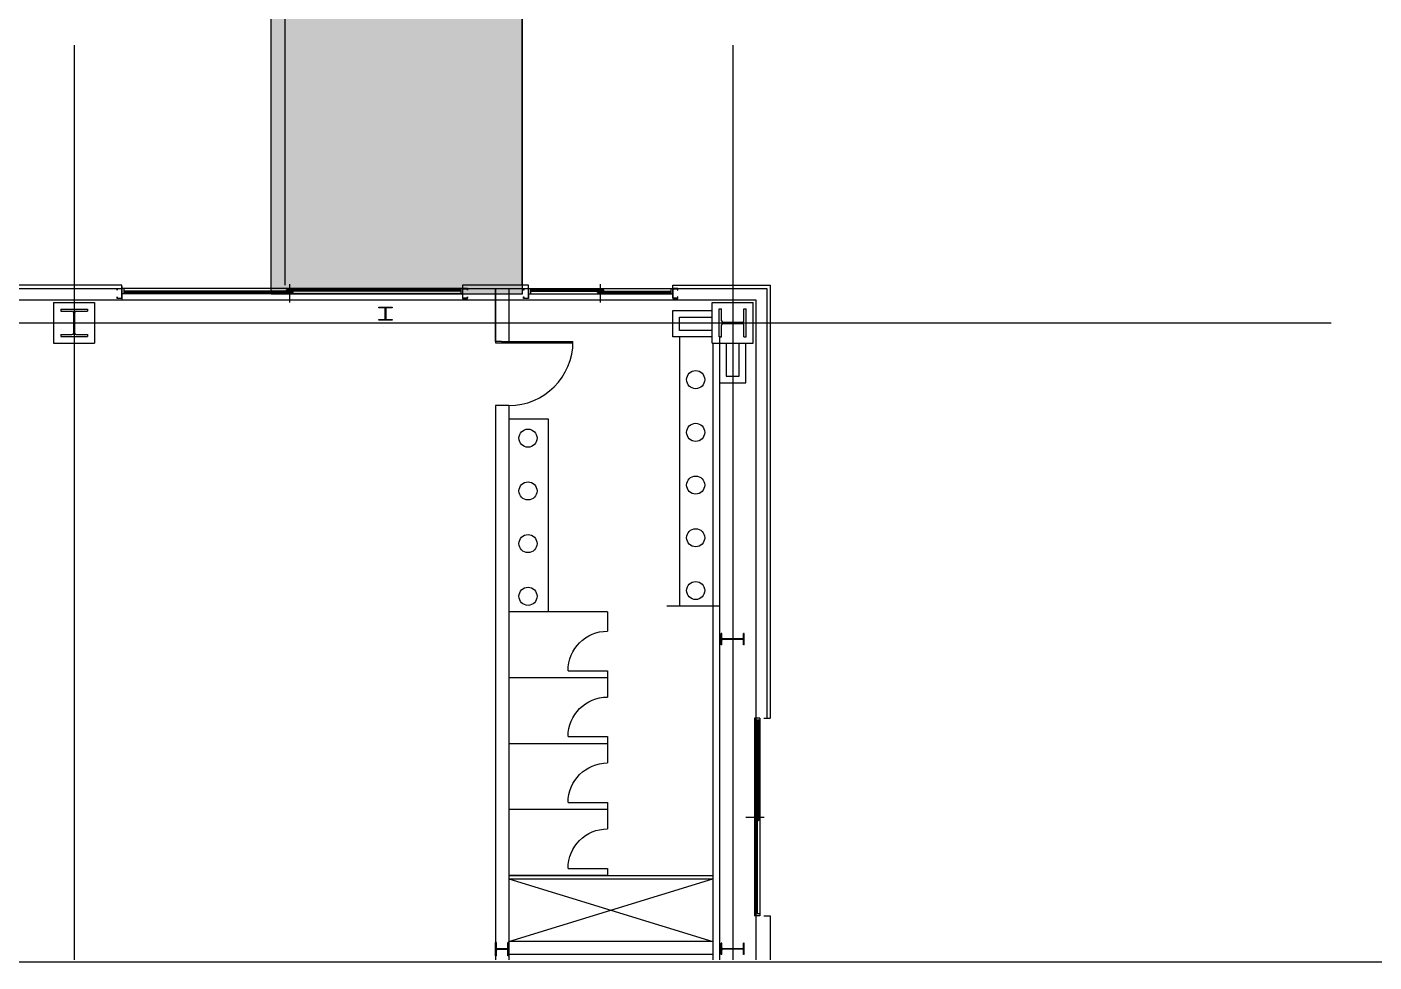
# Model space of a CAD drawing. Header units: millimetres. Extents: x -158894 to 483100, y 4200 to 114600.
# Drawn here: x 269985 to 290436, y 4200 to 18390 of the extents above; entities that cross this region are included whole.
import ezdxf
from ezdxf.xclip import XClip

# ---------------------------------------------------------------- set-up
doc = ezdxf.new("R2010")
doc.units = ezdxf.units.MM
doc.header["$LTSCALE"] = 200
doc.header["$XCLIPFRAME"] = 0
doc.linetypes.add('CENTER', pattern=[50.8, 31.75, -6.35, 6.35, -6.35])
doc.linetypes.add('HIDDEN', pattern=[0.375, 0.25, -0.125])
doc.layers.get('DEFPOINTS').update_dxf_attribs({"color": 137})
doc.layers.add('1.설비검토', color=3, linetype='Continuous', plot=False)
for name, color, linetype in [('ELE-8', 8, 'Continuous'), ('단면선', 252, 'Continuous'), ('보조선', 252, 'Continuous'), ('입면선', 252, 'Continuous'), ('중심선', 252, 'CENTER')]:
    doc.layers.add(name, color=color, linetype=linetype)

# ---------------------------------------------------------------- blocks, each defined once
blk = doc.blocks.new('화장실')
at = {"layer": '입면선', "color": 252, "ltscale": 200}
for p, q in [((-1500, 0), (0, 0)), ((-1500, 0), (-1500, -292)), ((0, 0), (0, -1000)), ((-1500, -892), (-1500, -1000)), ((-900, -892), (-1500, -892)), ((-1500, -1000), (0, -1000))]:
    blk.add_line(p, q, dxfattribs=at)
blk.add_arc((-1500, -892), 600, 0, 90, dxfattribs=at)
blk = doc.blocks.new('I-Center 3층 평면도')
at = {"layer": '단면선', "ltscale": 100}
for p, q in [((-10202, 207), (-10202, 179)), ((-10202, 207), (-9797, 207)), ((-9797, 207), (-9797, 179)), ((-204, -214), (-204, 214)), ((-204, 214), (-169, 214)), ((-169, 32), (-169, 214)), ((168, 32), (168, 214)), ((168, 214), (203, 214)), ((203, -214), (203, 214)), ((-10202, 179), (-10031, 179)), ((-10009, 157), (-10009, -157)), ((-9991, 157), (-9991, -157)), ((-9969, 179), (-9797, 179)), ((-147, 10), (146, 10)), ((-10202, -179), (-10202, -207)), ((-10202, -179), (-10031, -179)), ((-9969, -179), (-9797, -179)), ((-9797, -179), (-9797, -207)), ((-169, -214), (-169, -32)), ((-147, -10), (146, -10)), ((168, -214), (168, -32)), ((-10202, -207), (-9797, -207)), ((-204, -214), (-169, -214)), ((168, -214), (203, -214)), ((-164, -4713), (-175, -4713)), ((-175, -4888), (-175, -4713)), ((-164, -4888), (-175, -4888)), ((-164, -4783), (-164, -4713)), ((-164, -4888), (-164, -4818)), ((150, -4797), (-150, -4797)), ((150, -4804), (-150, -4804)), ((164, -4783), (164, -4713)), ((175, -4713), (164, -4713)), ((164, -4888), (164, -4818)), ((175, -4888), (164, -4888)), ((175, -4888), (175, -4713)), ((-3588, -9404), (-3600, -9404)), ((-3600, -9604), (-3600, -9404)), ((-3588, -9487), (-3588, -9404)), ((-3412, -9487), (-3412, -9404)), ((-3400, -9404), (-3412, -9404)), ((-3400, -9604), (-3400, -9404)), ((-3588, -9604), (-3600, -9604)), ((-3588, -9604), (-3588, -9521)), ((-3425, -9500), (-3575, -9500)), ((-3425, -9508), (-3575, -9508)), ((-3412, -9604), (-3412, -9521)), ((-3400, -9604), (-3412, -9604)), ((-164, -9413), (-175, -9413)), ((-175, -9588), (-175, -9413)), ((-164, -9588), (-175, -9588)), ((-164, -9483), (-164, -9413)), ((-164, -9588), (-164, -9518)), ((150, -9497), (-150, -9497)), ((150, -9504), (-150, -9504)), ((164, -9483), (164, -9413)), ((175, -9413), (164, -9413)), ((164, -9588), (164, -9518)), ((175, -9588), (164, -9588)), ((175, -9588), (175, -9413))]:
    blk.add_line(p, q, dxfattribs=at)
blk.add_lwpolyline([(-5289, 226), (-5372, 226), (-5372, 238), (-5172, 238), (-5172, 226), (-5255, 226, 0.414214), (-5268, 213), (-5268, 63, 0.414214), (-5255, 50), (-5172, 50), (-5172, 38), (-5372, 38), (-5372, 50), (-5289, 50, 0.414214), (-5276, 63), (-5276, 213, 0.414214)], format="xyb", close=True, dxfattribs=at)
for centre, radius, start, end in [((-10031, 157), 22, 0, 90), ((-9969, 157), 22, 90, 180), ((-147, 32), 22, 180, 270), ((146, 32), 22, 270, 0), ((-10031, -157), 22, 270, 0), ((-9969, -157), 22, 180, 270), ((-147, -32), 22, 90, 180), ((146, -32), 22, 0, 90), ((-150, -4783), 14, 180, 270), ((-150, -4818), 14, 90, 180), ((150, -4783), 14, 270, 0), ((150, -4818), 14, 0, 90), ((-3575, -9487), 13, 180, 270), ((-3575, -9521), 13, 90, 180), ((-3425, -9487), 13, 270, 0), ((-3425, -9521), 13, 0, 90), ((-150, -9483), 14, 180, 270), ((-150, -9518), 14, 90, 180), ((150, -9483), 14, 270, 0), ((150, -9518), 14, 0, 90)]:
    blk.add_arc(centre, radius, start, end, dxfattribs=at)
at = {"layer": '보조선', "linetype": 'HIDDEN', "ltscale": 200}
for p, q in [((-3400, -8437), (-300, -9387)), ((-3400, -9387), (-300, -8437))]:
    blk.add_line(p, q, dxfattribs=at)
at = {"layer": '입면선', "ltscale": 200}
for p, q in [((-9272, 550), (-9272, 350)), ((-9272, 520), (-9272, 440)), ((-4100, 520), (-9272, 520)), ((-4100, 440), (-9272, 440)), ((-9242, 520), (-9242, 440)), ((-4130, 480), (-9242, 480)), ((-6672, 460), (-9242, 460)), ((-4130, 500), (-6772, 500)), ((-6772, 480), (-6772, 500)), ((-6672, 460), (-6672, 480)), ((-4130, 520), (-4130, 440)), ((-4100, 520), (-4100, 440)), ((-3600, -281), (-3600, 520)), ((-3600, 520), (-3600, -301)), ((-3400, 520), (-3400, -301)), ((-3100, 520), (-3100, 440)), ((-3100, 520), (-910, 520)), ((-3100, 440), (-910, 440)), ((-3070, 520), (-3070, 440)), ((-3070, 500), (-1955, 500)), ((-3070, 480), (-940, 480)), ((-2055, 460), (-2055, 480)), ((-2055, 460), (-940, 460)), ((-1955, 480), (-1955, 500)), ((-940, 520), (-940, 440)), ((-910, 520), (-910, 440)), ((570, 570), (570, -6000)), ((-10310, 310), (-9690, 310)), ((-10310, 310), (-10310, -310)), ((-9690, 310), (-9690, -310)), ((-310, -310), (-310, 310)), ((-310, 310), (310, 310)), ((310, -310), (310, 310)), ((-910, -214), (-910, 186)), ((-910, 186), (-310, 186)), ((-810, -114), (-810, 86)), ((-810, 86), (-310, 86)), ((-310, -114), (-810, -114)), ((-200, -200), (-200, -1048)), ((-10310, -310), (-9690, -310)), ((-3509, -281), (-3600, -281)), ((-3600, -301), (-2425, -301)), ((-3509, -281), (-2425, -281)), ((-310, -214), (-910, -214)), ((-810, -214), (-810, -4300)), ((-310, -310), (310, -310)), ((-300, -310), (-300, -14690)), ((-200, -310), (-200, -14690)), ((-100, -310), (-100, -810)), ((100, -810), (100, -310)), ((200, -910), (200, -310)), ((-100, -810), (100, -810)), ((-200, -910), (200, -910)), ((-3600, -1256), (-3600, -15310)), ((-3400, -1256), (-3600, -1256)), ((-3400, -1256), (-3400, -8564)), ((-3400, -1256), (-3400, -15310)), ((-3400, -1456), (-2800, -1456)), ((-2800, -1456), (-2800, -4387)), ((-200, -4300), (-1001, -4300)), ((-200, -5400), (-200, -7900)), ((410, -6000), (330, -6000)), ((330, -6000), (330, -9000)), ((410, -6030), (330, -6030)), ((370, -6030), (370, -8970)), ((390, -6030), (390, -7550)), ((410, -6000), (410, -9000)), ((470, -6000), (570, -6000)), ((350, -7450), (350, -8970)), ((350, -7450), (370, -7450)), ((370, -7550), (390, -7550)), ((-1900, -8387), (-3400, -8387)), ((-3400, -8387), (-300, -8387)), ((-3400, -8437), (-300, -8437)), ((410, -8970), (330, -8970)), ((410, -9000), (330, -9000)), ((470, -9000), (570, -9000)), ((570, -9000), (570, -11000)), ((-300, -9387), (-3400, -9387)), ((-300, -9588), (-3400, -9588))]:
    blk.add_line(p, q, dxfattribs=at)
at = {"layer": '입면선'}
for p, q in [((-100350, 350), (350, 350)), ((350, 350), (350, -60470))]:
    blk.add_line(p, q, dxfattribs=at)
at = {"layer": '입면선', "ltscale": 200}
for points in [[(-11269, 520), (-9272, 520), (-9272, 570), (-11269, 570)], [(-9347, 495), (-9347, 520), (-9272, 520), (-9272, 370), (-9347, 370), (-9347, 395), (-9344, 395), (-9344, 373), (-9275, 373), (-9275, 517), (-9344, 517), (-9344, 495)], [(-4100, 520), (-3100, 520), (-3100, 570), (-4100, 570)], [(-4025, 495), (-4025, 520), (-4100, 520), (-4100, 370), (-4025, 370), (-4025, 395), (-4028, 395), (-4028, 373), (-4097, 373), (-4097, 517), (-4028, 517), (-4028, 495)], [(-3175, 495), (-3175, 520), (-3100, 520), (-3100, 370), (-3175, 370), (-3175, 395), (-3172, 395), (-3172, 373), (-3103, 373), (-3103, 517), (-3172, 517), (-3172, 495)], [(-835, 495), (-835, 520), (-910, 520), (-910, 370), (-835, 370), (-835, 395), (-838, 395), (-838, 373), (-907, 373), (-907, 517), (-838, 517), (-838, 495)]]:
    blk.add_lwpolyline(points, close=True, dxfattribs=at)
blk.add_lwpolyline([(-910, 520), (-910, 570), (570, 570)], dxfattribs=at)
at = {"layer": '입면선'}
blk.add_lwpolyline([(-910, 520), (520, 520), (520, -6000)], dxfattribs=at)
at = {"layer": '입면선', "ltscale": 200}
for centre in [(-563, -862), (-3108, -1750), (-563, -1662), (-3108, -2550), (-563, -2462), (-3108, -3350), (-563, -3262), (-3108, -4150), (-563, -4062)]:
    blk.add_circle(centre, 137, dxfattribs=at)
blk.add_arc((-3400, -281), 975, 270, 0, dxfattribs=at)
at = {"layer": '중심선', "ltscale": 200}
for p, q in [((-10000, 4213), (-10000, -71576)), ((0, 4213), (0, -71576)), ((-6722, 311), (-6722, 586)), ((-2005, 311), (-2005, 586)), ((-109508, 0), (9087, 0)), ((201, -7500), (476, -7500))]:
    blk.add_line(p, q, dxfattribs=at)
at = {"layer": '입면선', "color": 252, "ltscale": 200, "xscale": -1}
for p in [(-3400, -4387), (-3400, -5387), (-3400, -6387), (-3400, -7387)]:
    blk.add_blockref('화장실', p, dxfattribs=at)

msp = doc.modelspace()

# ---------------------------------------------------------------- hatches: boundary and pattern name
at = {"layer": '1.설비검토', "transparency": 33554687}
h = msp.add_hatch(color=221, dxfattribs=at)
h.dxf.hatch_style = 1
h.paths.add_polyline_path([(273690.5, 14334.7), (277503.2, 14334.7), (277503.2, 42522.5), (273690.5, 42522.5)])
h.paths.add_polyline_path([(277208.2, 31645), (277208.2, 30424.2), (274140.5, 30424.2), (274140.5, 31645)], flags=16)
h.paths.add_polyline_path([(274352.8, 31456.8), (276936.3, 31456.8), (276936.3, 30642.1), (274352.8, 30642.1)], flags=8)

# ---------------------------------------------------------------- linework, layer by layer
at = {"layer": '1.설비검토'}
msp.add_lwpolyline([(273691, 42522.5), (277503.7, 42522.5), (277503.7, 14334.7), (273691, 14334.7)], close=True, dxfattribs=at)
at = {"layer": 'DEFPOINTS'}
msp.add_lwpolyline([(177500, 114600), (314900, 114600), (314900, 4200), (177500, 4200)], close=True, dxfattribs=at)
at = {"layer": 'ELE-8'}
for p, q in [((273900, 42565), (273900, 14470)), ((277500, 42565), (277500, 14470))]:
    msp.add_line(p, q, dxfattribs=at)

# ---------------------------------------------------------------- block references
at = {"layer": 'DEFPOINTS'}
ref = msp.add_blockref('I-Center 3층 평면도', (280700, 13900), dxfattribs=at)
XClip(ref).set_block_clipping_path([(-103200.0000000003, -9668.8009418729), (34200, 100522.8029125887)])

doc.saveas('drawing.dxf')
